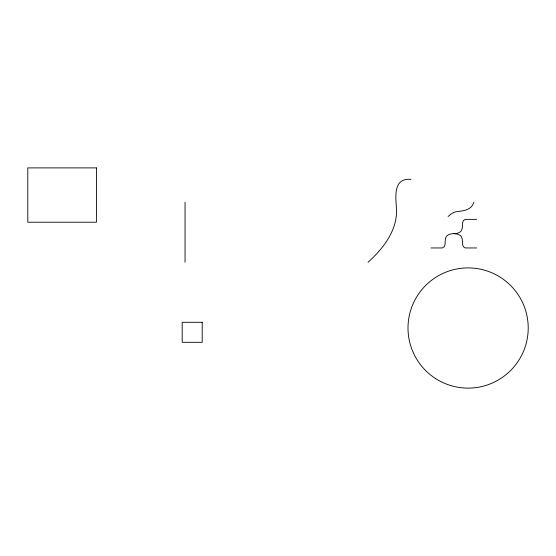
<?xml version="1.0" encoding="UTF-8"?>
<svg xmlns="http://www.w3.org/2000/svg" width="556" height="556" viewBox="0 0 556 556"><rect width="100%" height="100%" fill="white"/><g stroke="black" fill="none" stroke-linecap="round" stroke-linejoin="round"><path stroke-width="0.83" d="M473.823 202.21C471.37 210.752 462.516 210.773 455.433 211.878A18.522 18.522 0 0 0 451.131 214.004L448.094 216.506M368.037 262.251C382.75 249.018 396.546 231.511 396.63 210.787C396.032 198.881 391.987 177.718 410.926 179.331M476.687 219.363L465.247 219.363C460.778 220.774 463.558 227.098 461.549 230.281A5.456 5.456 0 0 1 460.243 231.873C456.559 234.952 451.062 232.359 447.378 235.445A5.456 5.456 0 0 0 446.072 237.037C444.063 240.22 446.843 246.544 442.374 247.955L430.942 247.955M476.687 247.955L465.247 247.955C460.778 246.544 463.558 240.22 461.549 237.037A5.456 5.456 0 0 0 460.243 235.445L457.567 234.104L453.814 233.659M185.051 202.21L185.051 262.251M96.417 167.898L27.8 167.898L27.8 222.219L96.417 222.219L96.417 167.898M202.21 322.292L182.194 322.292L182.194 342.308L202.21 342.308L202.21 322.292M435.612 378.58A60.111 60.111 0 0 0 528.151 330.869A60.111 60.111 0 0 0 440.56 274.581A60.111 60.111 0 0 0 435.612 378.58"/></g></svg>
